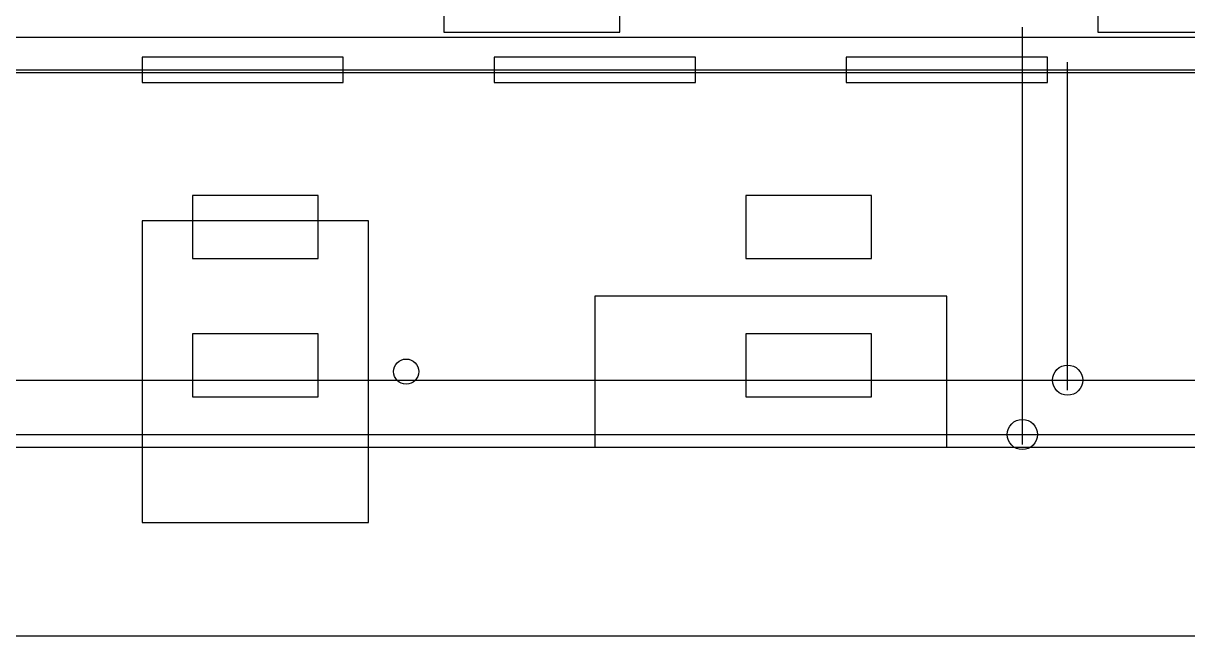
# Model space of a CAD drawing. Header units: metres. Extents: x -1640 to 1560, y -268 to 2338.
# Drawn here: x 28.27 to 74.58, y 862 to 886.35 of the extents above; entities that cross this region are included whole.
import ezdxf

# ---------------------------------------------------------------- set-up
doc = ezdxf.new("R2010")
doc.units = ezdxf.units.M
for name, color, linetype in [('1F_CDS', 5, 'Continuous'), ('1F_EHS_EXTINGUISHER_HYDRANT_CABINET_CONCEPT', 1, 'Continuous'), ('1F_SUPPORT', 4, 'Continuous'), ('2F_EHS_EXTINGUISHER_HYDRANT_CABINET_CONCEPT', 1, 'Continuous'), ('2F_SUPPORT', 4, 'Continuous'), ('3F_EHS_EXTINGUISHER_HYDRANT_CABINET_CONCEPT', 1, 'Continuous'), ('3F_SUPPORT', 4, 'Continuous'), ('4F_DCC', 3, 'Continuous'), ('4F_MAU', 2, 'Continuous'), ('4F_SUPPORT', 4, 'Continuous'), ('5F_CDS', 5, 'Continuous'), ('5F_EHS_EXTINGUISHER_HYDRANT_CABINET_CONCEPT', 1, 'Continuous'), ('5F_SUPPORT', 4, 'Continuous'), ('6F_EHS_EXTINGUISHER_HYDRANT_CABINET_CONCEPT', 1, 'Continuous'), ('6F_SUPPORT', 4, 'Continuous'), ('7F_EHS_EXTINGUISHER_HYDRANT_CABINET_CONCEPT', 1, 'Continuous'), ('7F_SUPPORT', 4, 'Continuous'), ('8F_DCC', 3, 'Continuous'), ('8F_MAU', 2, 'Continuous'), ('8F_SUPPORT', 4, 'Continuous'), ('OUTLINE', 7, 'Continuous'), ('RF_RSC', 4, 'Continuous'), ('UTIL_CHEM_CONCEPT', 6, 'Continuous'), ('UTIL_CHW.R_CONCEPT', 2, 'Continuous'), ('UTIL_CHW.S_CONCEPT', 1, 'Continuous'), ('UTIL_EXH.ACID_CONCEPT', 4, 'Continuous'), ('UTIL_EXH.ACID_RISER', 4, 'Continuous'), ('UTIL_EXH.ALK_CONCEPT', 5, 'Continuous'), ('UTIL_EXH.ALK_RISER', 5, 'Continuous')]:
    doc.layers.add(name, color=color, linetype=linetype)

msp = doc.modelspace()

# ---------------------------------------------------------------- linework, layer by layer
at = {"layer": '1F_CDS'}
for points in [[(35, 877), (40, 877), (40, 879.5), (35, 879.5)], [(57, 877), (62, 877), (62, 879.5), (57, 879.5)], [(35, 871.5), (40, 871.5), (40, 874), (35, 874)], [(57, 871.5), (62, 871.5), (62, 874), (57, 874)]]:
    msp.add_lwpolyline(points, close=True, dxfattribs=at)
at = {"layer": '1F_EHS_EXTINGUISHER_HYDRANT_CABINET_CONCEPT'}
msp.add_circle((43.5, 872.5), 0.5, dxfattribs=at)
at = {"layer": '1F_SUPPORT'}
msp.add_lwpolyline([(33, 866.5), (42, 866.5), (42, 878.5), (33, 878.5)], close=True, dxfattribs=at)
at = {"layer": '2F_EHS_EXTINGUISHER_HYDRANT_CABINET_CONCEPT'}
msp.add_circle((43.5, 872.5), 0.5, dxfattribs=at)
at = {"layer": '2F_SUPPORT'}
msp.add_lwpolyline([(33, 866.5), (42, 866.5), (42, 878.5), (33, 878.5)], close=True, dxfattribs=at)
at = {"layer": '3F_EHS_EXTINGUISHER_HYDRANT_CABINET_CONCEPT'}
msp.add_circle((43.5, 872.5), 0.5, dxfattribs=at)
at = {"layer": '3F_SUPPORT'}
msp.add_lwpolyline([(33, 866.5), (42, 866.5), (42, 878.5), (33, 878.5)], close=True, dxfattribs=at)
at = {"layer": '4F_DCC'}
for points in [[(33, 884), (41, 884), (41, 885), (33, 885)], [(47, 884), (55, 884), (55, 885), (47, 885)], [(61, 884), (69, 884), (69, 885), (61, 885)]]:
    msp.add_lwpolyline(points, close=True, dxfattribs=at)
at = {"layer": '4F_MAU'}
msp.add_lwpolyline([(51, 869.5), (65, 869.5), (65, 875.5), (51, 875.5)], close=True, dxfattribs=at)
at = {"layer": '4F_SUPPORT'}
msp.add_lwpolyline([(33, 866.5), (42, 866.5), (42, 878.5), (33, 878.5)], close=True, dxfattribs=at)
at = {"layer": '5F_CDS'}
for points in [[(35, 877), (40, 877), (40, 879.5), (35, 879.5)], [(57, 877), (62, 877), (62, 879.5), (57, 879.5)], [(35, 871.5), (40, 871.5), (40, 874), (35, 874)], [(57, 871.5), (62, 871.5), (62, 874), (57, 874)]]:
    msp.add_lwpolyline(points, close=True, dxfattribs=at)
at = {"layer": '5F_EHS_EXTINGUISHER_HYDRANT_CABINET_CONCEPT'}
msp.add_circle((43.5, 872.5), 0.5, dxfattribs=at)
at = {"layer": '5F_SUPPORT'}
msp.add_lwpolyline([(33, 866.5), (42, 866.5), (42, 878.5), (33, 878.5)], close=True, dxfattribs=at)
at = {"layer": '6F_EHS_EXTINGUISHER_HYDRANT_CABINET_CONCEPT'}
msp.add_circle((43.5, 872.5), 0.5, dxfattribs=at)
at = {"layer": '6F_SUPPORT'}
msp.add_lwpolyline([(33, 866.5), (42, 866.5), (42, 878.5), (33, 878.5)], close=True, dxfattribs=at)
at = {"layer": '7F_EHS_EXTINGUISHER_HYDRANT_CABINET_CONCEPT'}
msp.add_circle((43.5, 872.5), 0.5, dxfattribs=at)
at = {"layer": '7F_SUPPORT'}
msp.add_lwpolyline([(33, 866.5), (42, 866.5), (42, 878.5), (33, 878.5)], close=True, dxfattribs=at)
at = {"layer": '8F_DCC'}
for points in [[(33, 884), (41, 884), (41, 885), (33, 885)], [(47, 884), (55, 884), (55, 885), (47, 885)], [(61, 884), (69, 884), (69, 885), (61, 885)]]:
    msp.add_lwpolyline(points, close=True, dxfattribs=at)
at = {"layer": '8F_MAU'}
msp.add_lwpolyline([(51, 869.5), (65, 869.5), (65, 875.5), (51, 875.5)], close=True, dxfattribs=at)
at = {"layer": '8F_SUPPORT'}
msp.add_lwpolyline([(33, 866.5), (42, 866.5), (42, 878.5), (33, 878.5)], close=True, dxfattribs=at)
at = {"layer": 'OUTLINE'}
msp.add_lwpolyline([(-307, 862), (347, 862), (347, 1070), (-307, 1070)], close=True, dxfattribs=at)
at = {"layer": 'RF_RSC'}
for points in [[(45, 886), (52, 886), (52, 891), (45, 891)], [(71, 886), (78, 886), (78, 891), (71, 891)]]:
    msp.add_lwpolyline(points, close=True, dxfattribs=at)
at = {"layer": 'UTIL_CHEM_CONCEPT'}
msp.add_line((-273.3, 869.5), (286.3, 869.5), dxfattribs=at)
msp.add_line((-273.3, 869.5), (286.3, 869.5), dxfattribs=at)
at = {"layer": 'UTIL_CHW.R_CONCEPT'}
msp.add_line((-276.2, 885.8), (287.8, 885.8), dxfattribs=at)
msp.add_line((-276.2, 885.8), (287.8, 885.8), dxfattribs=at)
at = {"layer": 'UTIL_CHW.S_CONCEPT'}
msp.add_line((-277.5, 884.5), (286.5, 884.5), dxfattribs=at)
msp.add_line((-277.5, 884.5), (286.5, 884.5), dxfattribs=at)
at = {"layer": 'UTIL_EXH.ACID_CONCEPT'}
for p, q in [((68, 869.6), (68, 886.2)), ((68, 869.6), (68, 886.2)), ((-279.4, 885.8), (288.4, 885.8)), ((-279.4, 885.8), (288.4, 885.8)), ((-267.55, 870), (295.55, 870))]:
    msp.add_line(p, q, dxfattribs=at)
at = {"layer": 'UTIL_EXH.ACID_RISER'}
msp.add_circle((68, 870), 0.6, dxfattribs=at)
at = {"layer": 'UTIL_EXH.ALK_CONCEPT'}
for p, q in [((69.8, 871.76), (69.8, 884.8)), ((69.8, 871.76), (69.8, 884.8)), ((-279.4, 884.4), (288.4, 884.4)), ((-279.4, 884.4), (288.4, 884.4)), ((-267.55, 872.16), (295.55, 872.16))]:
    msp.add_line(p, q, dxfattribs=at)
at = {"layer": 'UTIL_EXH.ALK_RISER'}
msp.add_circle((69.8, 872.16), 0.6, dxfattribs=at)

doc.saveas('drawing.dxf')
